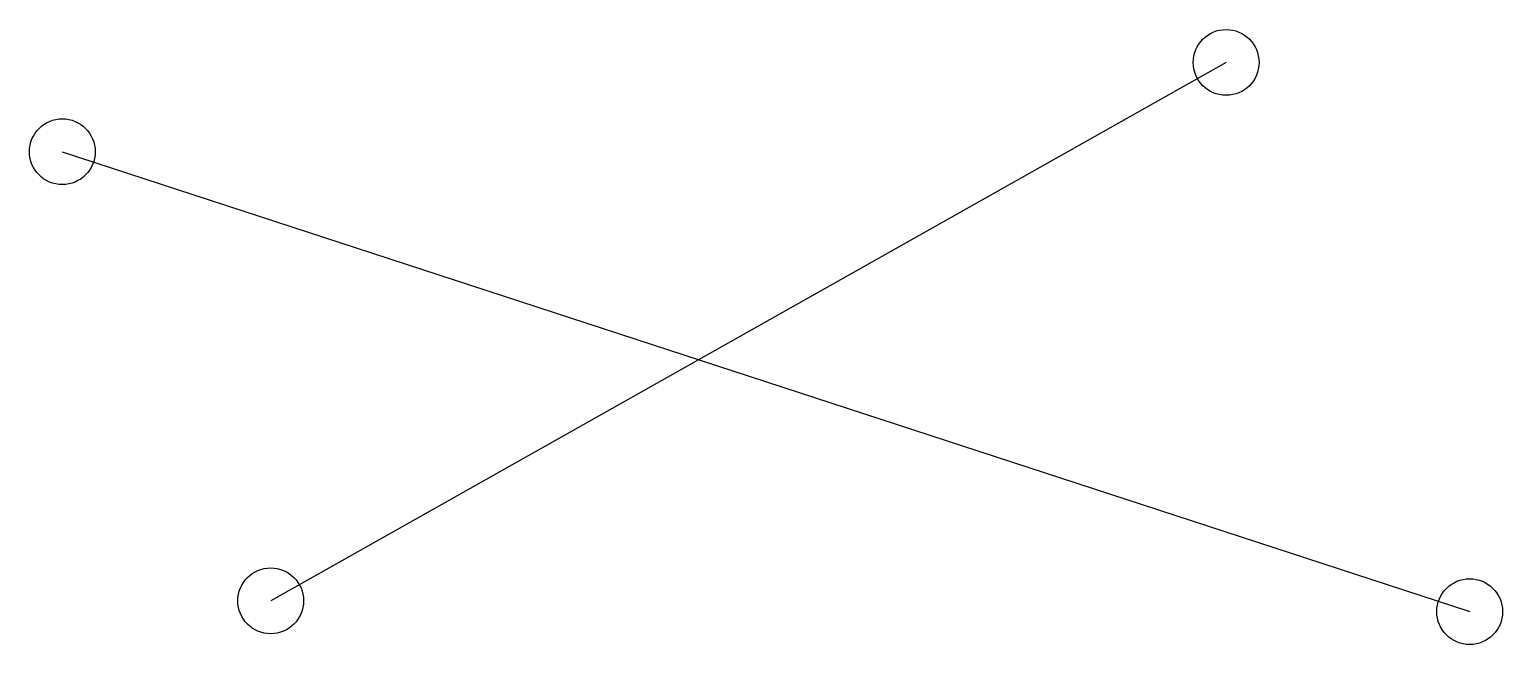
# Model space of a CAD drawing. Header units: millimetres. Extents: x 1419 to 2762, y 1413 to 1974.
import ezdxf

# ---------------------------------------------------------------- set-up
doc = ezdxf.new("R2010")
doc.units = ezdxf.units.MM

msp = doc.modelspace()

# ---------------------------------------------------------------- linework, layer by layer
for p, q in [((2510.4, 1943.5), (1639.3, 1452.8)), ((1449.3, 1862.1), (2732.5, 1442.9))]:
    msp.add_line(p, q)
for centre in [(2510.4, 1943.5), (1449.3, 1862.1), (1639.3, 1452.8), (2732.5, 1442.9)]:
    msp.add_circle(centre, 30)

doc.saveas('drawing.dxf')
